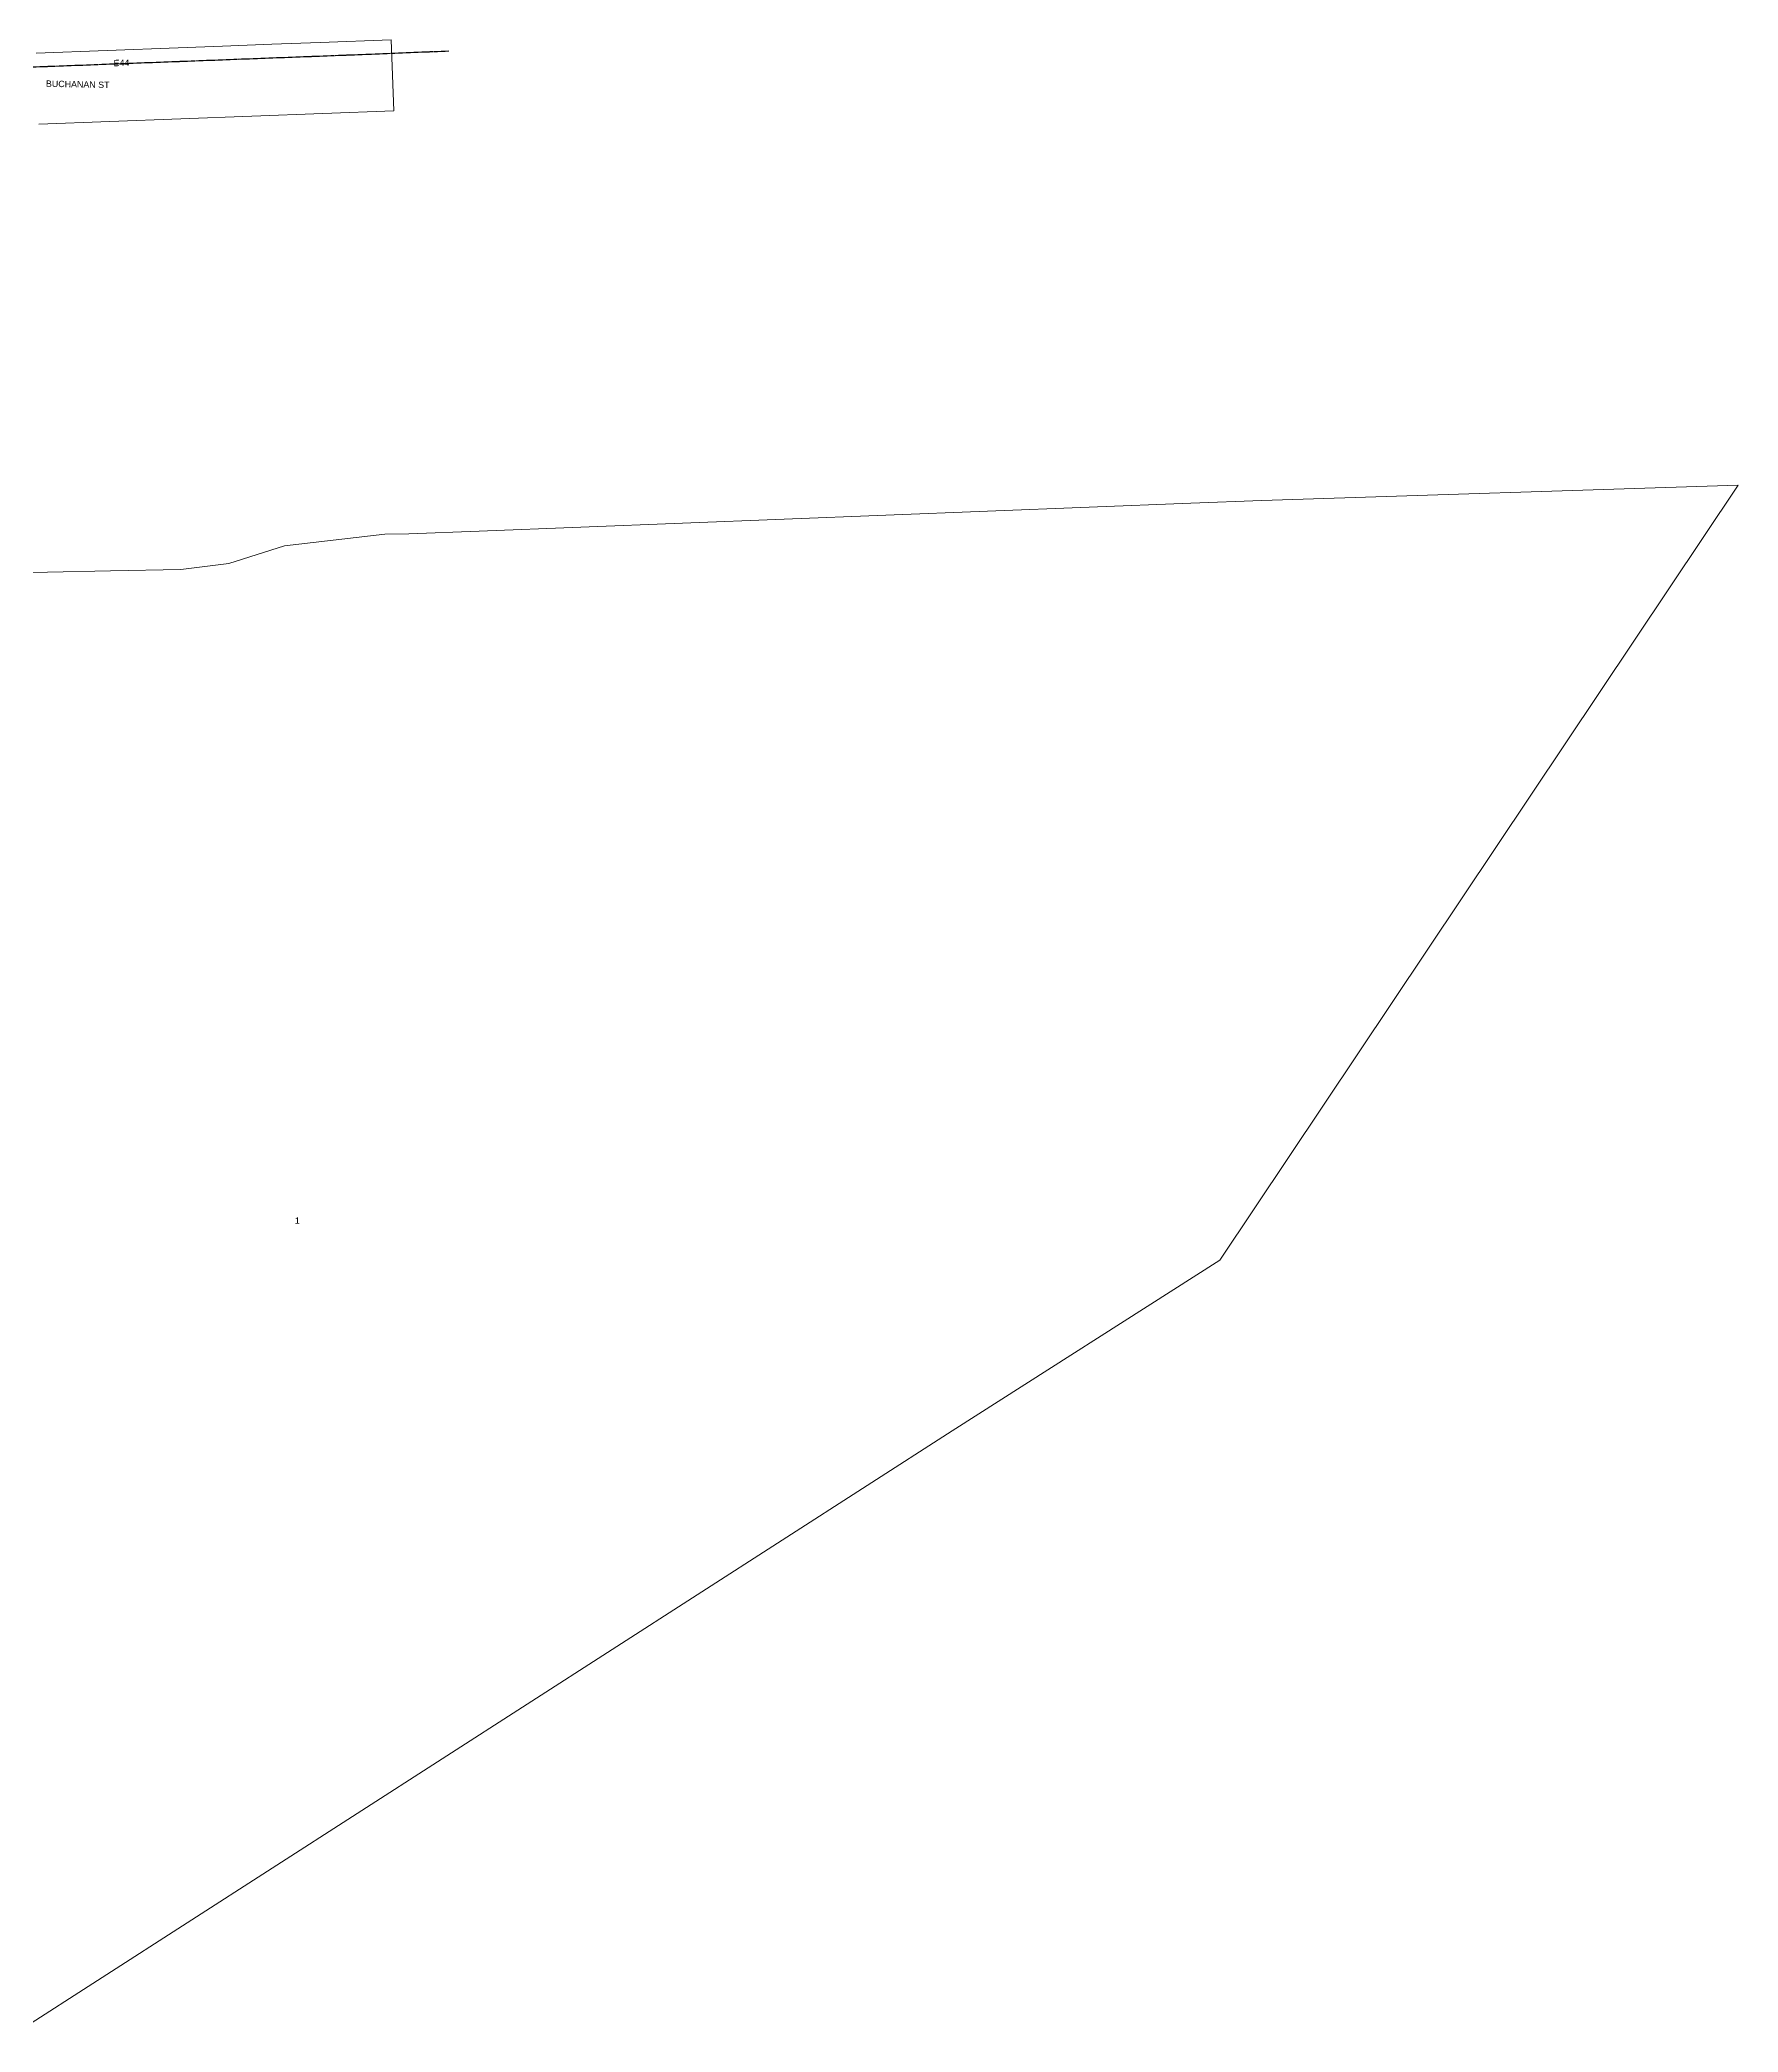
# Model space of a CAD drawing. Header units: metres. Extents: x 215242 to 217366, y 6358903 to 6360574.
# Drawn here: x 216885 to 217366, y 6359631 to 6360196 of the extents above; entities that cross this region are included whole.
import ezdxf

# ---------------------------------------------------------------- set-up
doc = ezdxf.new("R2010")
doc.units = ezdxf.units.M
doc.linetypes.add('Cable Exist OH', pattern=[1, 1, 0])
doc.layers.add('Cadastre Land Parcels_SP_EXT', color=9, linetype='Continuous', lineweight=5)
doc.layers.add('Cadastre Roads_SP_EXT', color=9, linetype='Continuous', lineweight=5)
doc.layers.add('Mains_HV_EXT', color=7, linetype='Continuous')
doc.layers.add('Mains_LV_EXT', color=7, linetype='Continuous')
doc.styles.get("Standard").update_dxf_attribs({"font": 'arial.ttf'})

msp = doc.modelspace()

# ---------------------------------------------------------------- linework, layer by layer
at = {"layer": 'Cadastre Land Parcels_SP_EXT', "linetype": 'Continuous'}
msp.add_lwpolyline([(216878.61, 6359631.17), (217143.44, 6359801.58), (217219.29, 6359849.88), (217366.17, 6360069.49), (217366.17, 6360069.49), (217231.23, 6360065.14), (217211.1, 6360064.41), (217009.45, 6360056.45), (216989.54, 6360055.67), (216982.79, 6360055.59), (216954.33, 6360052.34), (216938.5, 6360047.27), (216924.96, 6360045.64), (216905.04, 6360045.22), (216869.25, 6360044.47)], dxfattribs=at)
at = {"layer": 'Cadastre Roads_SP_EXT', "linetype": 'Continuous'}
msp.add_lwpolyline([(216884.72, 6360171.81), (216904.84, 6360172.55), (216924.96, 6360173.3), (216945.08, 6360174.04), (216965.2, 6360174.8), (216985.31, 6360175.55), (216984.93, 6360185.65), (216984.56, 6360195.66), (216964.44, 6360194.91), (216950.71, 6360194.4), (216936.73, 6360193.88), (216924.2, 6360193.42), (216904.08, 6360192.68), (216883.97, 6360191.93)], dxfattribs=at)
at = {"layer": 'Mains_HV_EXT', "linetype": 'Cable Exist OH'}
msp.add_lwpolyline([(217000.88, 6360192.44), (216977.32, 6360191.48), (216803.66, 6360184.89)], dxfattribs=at)

# ---------------------------------------------------------------- texts
at = {"layer": 'Cadastre Land Parcels_SP_EXT'}
msp.add_text('1', height=1.8, dxfattribs=at).set_placement((216957.24, 6359860.21))
at = {"layer": 'Cadastre Roads_SP_EXT'}
msp.add_text('BUCHANAN ST', height=1.8, rotation=358.7428, dxfattribs=at).set_placement((216886.71, 6360182.37))
at = {"layer": 'Mains_LV_EXT'}
msp.add_text('E44', height=1.8, rotation=0.7646, dxfattribs=at).set_placement((216905.89, 6360188.19))

doc.saveas('drawing.dxf')
